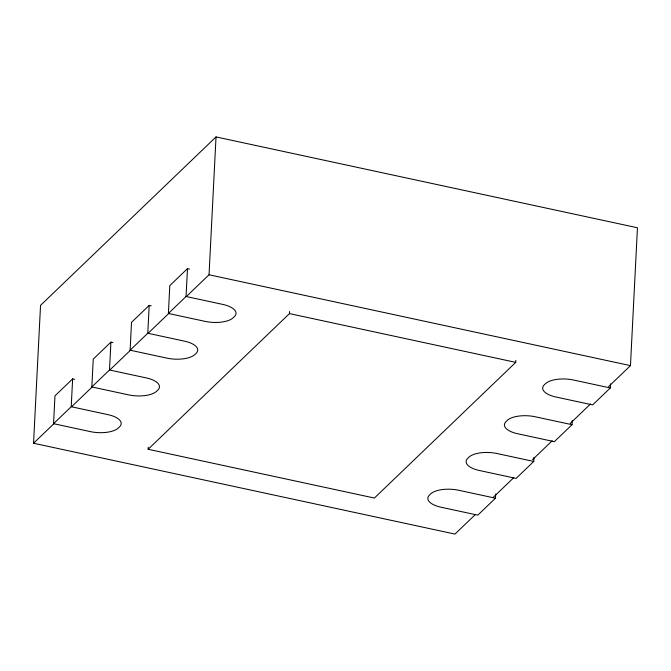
<?xml version="1.0" encoding="UTF-8"?>
<svg xmlns="http://www.w3.org/2000/svg" width="671" height="671" viewBox="0 0 671 671"><rect width="100%" height="100%" fill="white"/><g stroke="black" fill="none" stroke-linecap="round" stroke-linejoin="round"><path stroke-width="1.01" d="M475.311 514.565L454.972 534.082L33.55 443.237L40.537 305.372L216.028 136.918L637.45 227.763L630.463 365.628L608.622 386.597M53.563 423.686L71.227 406.727L107.997 414.653A21.472 8.941 2.9 0 1 119.547 426.84A48.815 20.323 2.9 0 1 117.324 428.828A21.472 8.941 2.9 0 1 90.325 431.612L53.563 423.686L54.972 395.84L72.636 378.88L74.682 379.316M71.227 406.727L72.636 378.88M91.835 386.949L109.507 369.989L146.278 377.916A21.472 8.941 2.9 0 1 157.828 390.094A48.815 20.323 2.9 0 1 155.605 392.082A21.472 8.941 2.9 0 1 128.606 394.875L91.835 386.949L93.252 359.094L110.916 342.135L112.963 342.579M109.507 369.989L110.916 342.135M130.115 350.203L147.788 333.244L184.55 341.17A21.472 8.941 2.9 0 1 196.108 353.349A48.815 20.323 2.9 0 1 193.877 355.345A21.472 8.941 2.9 0 1 166.886 358.129L130.115 350.203L131.524 322.348L149.197 305.389L151.235 305.833M147.788 333.244L149.197 305.389M515.84 360.319L515.739 362.374L374.401 498.05L148.132 449.268L148.241 447.205M168.396 313.458L186.06 296.498L222.831 304.424A21.472 8.941 2.9 0 1 234.389 316.603A48.815 20.323 2.9 0 1 232.158 318.599A21.472 8.941 2.9 0 1 205.167 321.384L168.396 313.458L169.805 285.603L187.477 268.643L189.516 269.088M186.06 296.498L187.477 268.643M187.201 295.743L209.042 274.775L216.028 136.918M148.132 449.268L289.469 313.6L289.578 311.537M495.483 498.192L458.712 490.266A21.472 8.941 2.9 0 0 431.713 493.051A48.798 20.315 2.9 0 0 429.49 495.039A21.472 8.941 2.9 0 0 441.048 507.226L477.811 515.152L495.483 498.192L495.684 494.066M533.755 461.447L496.993 453.521A21.472 8.941 2.9 0 0 469.994 456.305A48.798 20.315 2.9 0 0 467.771 458.293A21.472 8.941 2.9 0 0 479.32 470.48L516.091 478.406L533.755 461.447L533.965 457.32M572.036 424.701L535.265 416.775A21.472 8.941 2.9 0 0 508.274 419.56A48.798 20.315 2.9 0 0 506.051 421.556A21.472 8.941 2.9 0 0 517.601 433.734L554.372 441.661L572.036 424.701L572.246 420.574M610.316 387.955L573.546 380.029A21.472 8.941 2.9 0 0 546.555 382.822A48.798 20.315 2.9 0 0 544.324 384.81A21.472 8.941 2.9 0 0 555.882 396.989L592.644 404.915L610.316 387.955L610.526 383.829M33.55 443.237L53.89 423.711M71.965 406.366L92.296 386.84M110.371 369.486L130.711 349.968M148.786 332.615L169.126 313.097M493.386 497.211L513.726 477.693M532.556 459.618L552.132 440.822M570.207 423.468L590.547 403.942M209.042 274.775L630.463 365.628M289.469 313.6L515.739 362.374"/></g></svg>
